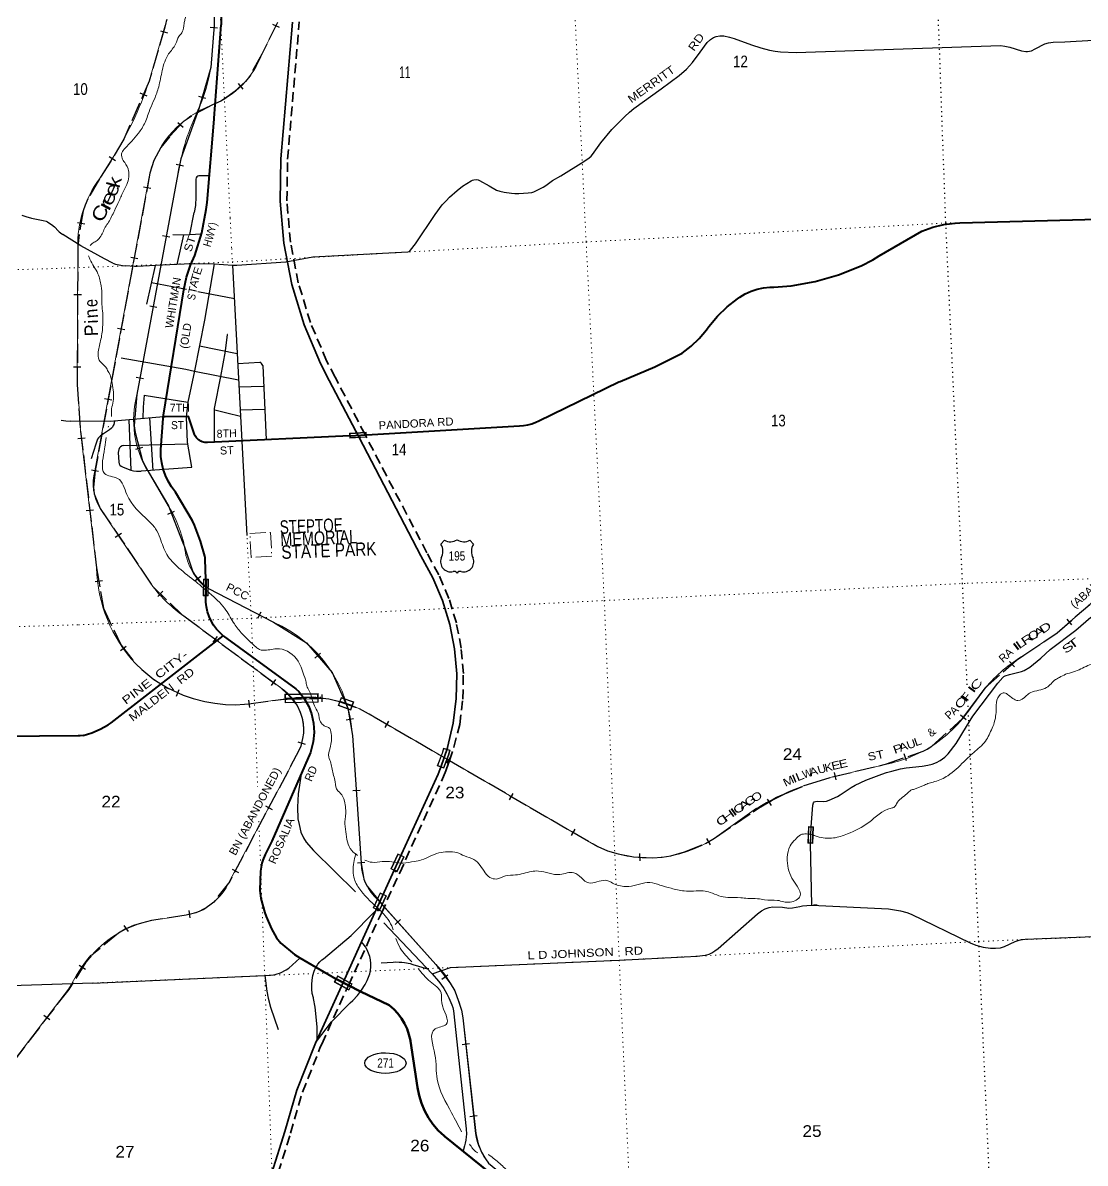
# Model space of a CAD drawing. Header units: feet. Extents: x 745759 to 1002271, y -170898 to 32007.
# Drawn here: x 904227 to 920154, y -90605 to -73509 of the extents above; entities that cross this region are included whole.
import ezdxf
from ezdxf.enums import TextEntityAlignment as Align

# ---------------------------------------------------------------- set-up
doc = ezdxf.new("R2010")
doc.units = ezdxf.units.FT
doc.header["$LTSCALE"] = 48
doc.header["$PDMODE"] = 32
doc.header["$PDSIZE"] = 24
for name, pattern in [('DOT_DASHED', [7.7, 5, -1.2, 0.3, -1.2]), ('DOTTED', [1.5, 0.3, -1.2]), ('LONG_DASHED', [7.5, 6, -1.5]), ('MEDIUM_DASHED', [4.5, 3, -1.5])]:
    doc.linetypes.add(name, pattern=pattern)
for name, color, linetype, lineweight in [('16', 7, 'Continuous', 25), ('17', 7, 'Continuous', 25), ('20', 7, 'Continuous', 35), ('21', 7, 'Continuous', 25), ('23', 7, 'Continuous', 70), ('26', 7, 'Continuous', 40), ('29', 7, 'Continuous', 25), ('31', 7, 'Continuous', 13), ('34', 7, 'Continuous', 13), ('39', 7, 'Continuous', 13), ('44', 7, 'DOT_DASHED', 13), ('49', 7, 'MEDIUM_DASHED', 35), ('55', 7, 'Continuous', 13), ('57', 7, 'Continuous', 13), ('59', 7, 'Continuous', 13), ('6', 7, 'DOTTED', 25), ('61', 7, 'Continuous', 13), ('63', 7, 'Continuous', 25), ('7', 7, 'DOTTED', 13)]:
    doc.layers.add(name, color=color, linetype=linetype, lineweight=lineweight)
for name, color, linetype in [('27', 7, 'Continuous'), ('30', 7, 'Continuous'), ('41', 7, 'Continuous')]:
    doc.layers.add(name, color=color, linetype=linetype)

msp = doc.modelspace()

# ---------------------------------------------------------------- linework, layer by layer
at = {"layer": '16'}
for p, q in [((910495.36, -81323.61), (910546.67, -81264.85)), ((910738.43, -81258.88), (910738.15, -81259.08)), ((910930.52, -81264.76), (910981.91, -81323.61))]:
    msp.add_line(p, q, dxfattribs=at)
for centre, radius, start, end in [((910302.38, -81434.24), 222.05, 332.97043, 29.75871), ((910637.74, -81107.19), 182.07, 239.97227, 303.45418), ((910839.52, -81107.69), 181.52, 236.33975, 300.08743), ((910839.52, -81107.19), 182.07, 236.54582, 236.59441), ((911174.88, -81434.24), 222.05, 150.24129, 207.02957), ((910641.57, -81589.15), 151.42, 159.09177, 283.81923), ((910835.69, -81589.15), 151.42, 256.18077, 20.90823)]:
    msp.add_arc(centre, radius, start, end, dxfattribs=at)
for centre, major_axis, start_param, end_param in [((910696.91, -81787.96), (-19.56, 51.67), 4.95877769, 6.28318531), ((910780.35, -81787.96), (19.56, 51.67), 0, 1.32637542)]:
    msp.add_ellipse(centre, major_axis=major_axis, ratio=0.929097, start_param=start_param, end_param=end_param, dxfattribs=at)
at = {"layer": '17'}
msp.add_ellipse((909662.63, -89104.67), major_axis=(309.24, -1), ratio=0.500121, dxfattribs=at)
at = {"layer": '20'}
msp.add_line((908625.39, -88783.2), (908639.92, -88751.3), dxfattribs=at)
for points in [[(909520.24, -86818.23), (909795.15, -86214.56), (910451.76, -84772.73), (910484.18, -84692.42), (910491.5, -84667.42), (910592.4, -84376.34), (910592.96, -84374.43), (910677.7, -84010.9), (910723.99, -83640.5), (910731.3, -83267.3), (910699.56, -82895.38), (910629.12, -82528.81), (910520.75, -82171.61), (910375.63, -81827.7), (910195.36, -81500.84), (909268.8, -79727.65), (908820.55, -78869.81), (908691.06, -78618.86), (908444.43, -78036.57), (908260.02, -77431.68), (908139.84, -76810.84), (908085.23, -76180.83), (908096.76, -75548.57), (908271.04, -73497.67)], [(909306.05, -87288.56), (909506.55, -86848.3), (909520.24, -86818.23)], [(908639.92, -88751.3), (909004.94, -87949.77), (909306.05, -87288.56)], [(907960.68, -90751.05), (908155.63, -90128.29), (908333.91, -89509.94), (908603.79, -88832.87), (908625.39, -88783.2)]]:
    msp.add_lwpolyline(points, dxfattribs=at)
at = {"layer": '21'}
for points in [[(908639.92, -88751.3), (908638.72, -88563.3), (908611.9, -88267.83), (908584.92, -88135.91), (908582.63, -88128.2), (908567.21, -88062.14), (908558.77, -87994.84), (908557.41, -87927.03), (908563.15, -87859.44), (908575.92, -87792.82), (908595.59, -87727.91), (908621.93, -87665.4), (908627.68, -87655.34), (908651.15, -87619.98), (908678.19, -87587.27), (908708.5, -87557.56), (908732.71, -87539.41), (909149.62, -87189.23), (909490.21, -86848.3), (909520.24, -86818.23)], [(909289.62, -88032.97), (909306.93, -88010.72), (909360.87, -87923.99), (909389.82, -87867.17), (909411.37, -87818.59), (909427.73, -87768.03), (909438.71, -87716.03), (909444.2, -87663.17), (909444.13, -87610.02), (909438.51, -87557.17), (909427.39, -87505.2), (909410.91, -87454.68), (909389.23, -87406.16), (909362.6, -87360.17), (909331.3, -87317.21), (909326.12, -87311.33), (909306.05, -87288.56)], [(908625.39, -88783.2), (908629.05, -88778.53), (908856.69, -88487.84), (909135.56, -88199.72), (909173.43, -88164.96), (909244.22, -88091.34), (909289.62, -88032.97)]]:
    msp.add_lwpolyline(points, dxfattribs=at)
at = {"layer": '23'}
msp.add_line((909289.62, -88032.97), (908922.12, -87843.07), dxfattribs=at)
msp.add_lwpolyline([(913275.57, -92404.42), (910555.38, -90206.97), (910542.07, -90195.87), (910454.29, -90113.26), (910375.63, -90021.93), (910306.94, -89922.87), (910248.99, -89817.18), (910202.4, -89706.01), (910167.69, -89590.58), (910145.23, -89472.15), (910038.88, -88775.95), (910036.84, -88763.94), (910016.59, -88676.67), (909987.33, -88591.99), (909949.38, -88510.83), (909903.15, -88434.08), (909849.15, -88362.59), (909787.98, -88297.13), (909720.3, -88238.42), (909289.62, -88032.97)], dxfattribs=at)
at = {"layer": '26'}
for p, q in [((909127.63, -79698.72), (909377.27, -79685.26)), ((906969.62, -81849.49), (906971.12, -82099.53)), ((908381.18, -87524.17), (908922.12, -87843.07))]:
    msp.add_line(p, q, dxfattribs=at)
for points in [[(908295.55, -71109.35), (908117.74, -71527.15), (908074.78, -71622.76), (908025.69, -71721), (907967.83, -71822.75), (907902.96, -71921), (907817.05, -72028.01), (907444.49, -72534.13), (907376.11, -72639.39), (907312.99, -72781.49), (907267.41, -72906.06), (907244.61, -72985.88), (907221.82, -73089.38), (907209.55, -73177.98), (907202.54, -73283.24), (907201.23, -73540.75)], [(906333.31, -79417.81), (906337.93, -79389.17), (906641.01, -77510.06), (906682.16, -77322.66), (906742.67, -77140.58), (906805.28, -76998.7), (906909.03, -76657.75), (906976.58, -76307.83), (906989.33, -76204.73), (907096.17, -74952.44), (907095.73, -74940.37), (907201.23, -73540.75)], [(909377.27, -79685.26), (911672.61, -79548.45), (911735.65, -79545.56), (911798.04, -79536.09), (911859.1, -79520.15), (911918.16, -79497.92), (911961.31, -79476.96), (913161.14, -78892.87), (913182.59, -78883.81), (913704.34, -78668.82), (914113.75, -78462.94), (914247.21, -78358.91), (914369.07, -78241.5), (914477.99, -78111.99), (914514.23, -78062.06), (914641.81, -77908.57), (914784.73, -77769.25), (914941.43, -77645.63), (914975.36, -77622.18), (915058.08, -77573.77), (915145.4, -77534.27), (915236.38, -77504.11), (915330, -77483.63), (915425.26, -77473.05), (915487.25, -77471.53), (915748.75, -77450.18), (916107.08, -77387.24), (916456.86, -77287.19), (916794.27, -77151.12), (916971.38, -77062.45), (917065.35, -77003.8), (917706.79, -76632.31), (917868.29, -76574.25), (918034.96, -76533.4), (918205, -76510.19), (918276.89, -76505.77), (923526.06, -76368.81)], [(906969.62, -81849.49), (906962, -81554.35), (906961.35, -81529.43), (906954.49, -81504.35), (906893.17, -81280.08), (906799.33, -81039.29), (906768.28, -80973.12), (906517.06, -80543.34), (906457.64, -80465.73), (906406.66, -80382.34), (906364.67, -80294.07), (906332.14, -80201.9), (906309.42, -80106.83), (906296.76, -80009.91), (906294.31, -79912.19), (906294.54, -79904.77), (906331.61, -79439.17), (906333.31, -79417.81)], [(909127.63, -79698.72), (906996.63, -79802.48), (906995.51, -79802.56), (906975.12, -79802.83), (906954.81, -79800.96), (906934.81, -79796.99), (906915.33, -79790.94), (906896.59, -79782.9), (906878.79, -79772.93), (906862.13, -79761.17), (906846.8, -79747.72), (906832.95, -79732.75), (906820.74, -79716.41), (906810.31, -79698.88), (906801.77, -79680.36), (906708.97, -79412.62), (906359.07, -79414.07), (906333.31, -79417.81)], [(907231.9, -82700.65), (907180.64, -82651.66), (907130.76, -82597.34), (907086.83, -82538.11), (907049.34, -82474.6), (907018.68, -82407.53), (906995.21, -82337.62), (906979.18, -82265.64), (906970.75, -82192.38), (906970.03, -82118.63), (906971.12, -82099.53)], [(905129.33, -84194.45), (905259.61, -84154.09), (905384.96, -84100.34), (905504.01, -84033.78), (905549.76, -84003.6), (907231.9, -82700.65)], [(907231.9, -82700.65), (908321.6, -83493.14), (908364.54, -83535.14), (908395.21, -83572.13), (908443.58, -83637.76)], [(908443.58, -83637.76), (908513.54, -83760.95), (908554.62, -83866.7), (908587.04, -84009.04), (908595.74, -84149.88), (908582.03, -84289.9), (908538.12, -84448.44)], [(905129.33, -84194.45), (905087.03, -84200.15), (905056.61, -84200.3), (901576.61, -84228.71)], [(908538.12, -84448.44), (907962.56, -85775.82), (907857.97, -85975.26), (907824.67, -86060.82), (907810.39, -86106.08), (907790.91, -86228.76), (907779.73, -86512.07), (907794.42, -86637), (907854.24, -86851.31), (907873.04, -86908.74), (907954.83, -87089.89), (908030.29, -87225.78), (908096.4, -87306.11), (908300.03, -87474.81), (908381.18, -87524.17)]]:
    msp.add_lwpolyline(points, dxfattribs=at)
at = {"layer": '29'}
for p, q in [((915820.89, -73954.16), (918883.11, -73851.42)), ((906730.72, -76683.85), (906795.61, -76352.69)), ((906540.2, -77133.44), (906640.82, -76688.46)), ((906211.06, -77147.91), (906081.77, -77728.03)), ((907371.51, -77144.71), (907584.32, -81196.45)), ((906682.48, -77507.74), (906156.46, -77404.87)), ((907398.49, -77647.76), (906850.15, -77540.53)), ((906876.95, -78350.98), (907438.15, -78466.12)), ((907449.14, -78614.29), (907781.54, -78598.39)), ((907822.72, -78645.76), (907875.2, -79760.77)), ((907468.7, -78968.14), (907830.96, -78954.71)), ((906046.8, -79089.17), (906701.9, -79195.44)), ((907486.92, -79311.83), (907855.66, -79298.67)), ((905815.47, -79461.52), (905847.32, -80216.85)), ((906128.31, -79432.96), (906175.23, -80218.25)), ((905735.11, -79846.38), (906699.53, -79819.5)), ((906761.1, -80173.72), (906002.76, -80231.36)), ((916055.84, -86737.96), (916035.93, -85810.78)), ((909637.66, -87002.43), (910365.14, -87764.19)), ((919255.03, -87246.46), (923993.37, -87068.4)), ((905276.39, -87903.83), (907853.49, -87793.16))]:
    msp.add_line(p, q, dxfattribs=at)
for points in [[(913795.96, -74496.58), (914067.64, -74298.78), (914176.96, -74203.77), (914266.41, -74104.32), (914381.26, -73949.64), (914487.28, -73803.8), (914539.17, -73757.41), (914583.35, -73730.89), (914619.79, -73715.42), (914678.32, -73706.58), (914739.06, -73706.58), (914819.67, -73722.05), (914893.66, -73746.35), (915149.86, -73839.16), (915290.1, -73885.57), (915419.31, -73918.71), (915508.76, -73936.39), (915587.17, -73945.23), (915820.89, -73954.16)], [(918883.11, -73851.42), (918948.67, -73856.84), (919022.66, -73874.52), (919199.35, -73927.55), (919266.71, -73938.6), (919288.8, -73938.6), (919318.62, -73936.39), (919350.64, -73927.55), (919406.96, -73896.62), (919548.32, -73825.91), (919602.42, -73810.44), (919676.42, -73799.39), (919848.69, -73794.97), (920710.05, -73746.36)], [(910000.19, -76944.29), (910022.56, -76936.07), (910041.33, -76918.4), (910116.43, -76821.17), (910407.96, -76383.65), (910516.18, -76240.02), (910571.4, -76175.94), (910622.19, -76122.91), (910737.04, -76023.47), (910818.76, -75959.39), (910882.81, -75919.62), (910949.07, -75879.84), (910970.6, -75869.89), (910991.03, -75862.16), (911030.78, -75859.96), (911053.42, -75862.16), (911074.96, -75871), (911216.31, -75954.97), (911328.95, -76016.84), (911380.3, -76034.51), (911441.59, -76047.78), (911552.01, -76063.25), (911604.47, -76067.66), (911662.45, -76065.46), (911803.25, -76058.82), (911856.26, -76052.19), (911887.73, -76043.36), (912029.08, -75972.65), (912068.84, -75947.23), (912170.43, -75875.42), (912294.11, -75804.71), (912638.65, -75588.16), (912719.28, -75531.8), (912747.99, -75507.49), (912766.75, -75482.1), (912890.43, -75309.74), (913055.51, -75110.32), (913254.29, -74911.45), (913321.13, -74846.79), (913385.16, -74792.68), (913795.96, -74496.58)], [(907023.37, -75800.53), (906864.21, -75802.57), (906850.4, -75806.99), (906837.7, -75815.83), (906826.11, -75833.51), (906820.03, -75853.39), (906820.03, -76118.55), (906813.41, -76246.71), (906795.61, -76352.69)], [(904213.33, -76391.01), (904273.6, -76413.62), (904356.21, -76440.15), (904532.58, -76472.25), (904575, -76484.83), (904596.21, -76493.47), (904617.42, -76505.2), (904657.61, -76534.25), (904701.14, -76566.64), (904764.21, -76633.65), (904770.35, -76640.89), (904792.12, -76657.66), (904825.05, -76680.56)], [(905576.27, -77113.64), (905453.21, -77049.64), (905095.85, -76851.14), (905095.85, -76851.14), (904828.54, -76683.05)], [(906473.7, -76680.47), (906640.82, -76688.46), (906904.02, -76674.97), (906900.01, -76675.11)], [(907436.58, -77142.24), (908168.63, -77090.33), (908572.41, -77019.34), (910000.19, -76944.29)], [(905576.27, -77113.64), (905615.26, -77127.26), (905669.37, -77138.31), (905723.48, -77147.15), (905766.76, -77151.05)], [(906751.14, -77121.39), (906217.25, -77146.83), (905942.22, -77162.83), (905900.16, -77162.61), (905766.76, -77151.05), (905764.67, -77149.11)], [(906762.97, -80169.62), (906694.82, -79793.53), (906681.06, -79419.5), (906707.08, -79197.07), (906806.45, -78726.32), (906953.51, -77965.9), (906953.51, -77965.9), (907101.21, -77121.74)], [(906751.14, -77121.39), (906934.89, -77118.42), (907101.21, -77121.74), (907371.51, -77144.71), (907436.58, -77142.24)], [(907099.9, -79798.1), (907102.85, -79291.48), (907193.89, -78812.98), (907193.82, -78810.97), (907266.38, -78431.8), (907264.15, -78425.84), (907293.38, -78181.14), (907291.37, -78181.21)], [(907459.92, -78864.19), (906802.88, -78738.53), (906670.95, -78707.06), (905703.12, -78538.7)], [(906046.8, -79089.17), (906031.85, -79271.84), (906027.75, -79442.14)], [(907490.2, -79412.21), (907284.55, -79363.44), (907105.73, -79314.41)], [(904938.93, -79484.47), (904869.72, -79482.24), (904835.11, -79478.32), (904802.74, -79471.07)], [(906334.07, -79414.17), (905534.8, -79487.15), (904939.99, -79482.97)], [(905600.96, -79482.07), (905589.33, -79532.45), (905583.81, -79546.81), (905569.45, -79570.02), (905555.1, -79586.59), (905524.18, -79612), (905389.45, -79700.39), (905373.99, -79714.75), (905359.64, -79732.43), (905347.49, -79750.11), (905334.24, -79782.15), (905322.09, -79826.34), (905252.52, -80047.31)], [(905735.11, -79846.38), (905715.78, -79851.75), (905692.59, -79865.01), (905678.23, -79879.37), (905663.88, -79903.68), (905657.25, -79948.98), (905666.09, -80097.03), (905671.61, -80120.23), (905683.75, -80140.12), (905700.32, -80154.48), (905729.03, -80171.05), (905847.32, -80216.85)], [(905847.32, -80216.85), (905886.95, -80225.19), (905930.01, -80231.82), (905964.25, -80232.92), (906002.76, -80231.36)], [(919326.75, -83167.63), (919489.1, -83035.02), (919630.46, -82902.42), (920014.8, -82615.14), (920240.1, -82420.66)], [(916068.63, -85236.74), (916078.67, -85202.95), (916088.62, -85187.48), (916109.6, -85180.85), (916146.04, -85178.64), (916234.4, -85183.06), (916275.26, -85178.64), (916318.33, -85160.96), (916440.92, -85105.71), (916481.79, -85081.41), (916645.24, -84970.91), (916703.77, -84937.76), (916866.12, -84864.84), (917103.57, -84774.22), (917175.36, -84749.92), (917255.97, -84727.82), (917384.09, -84694.67), (917471.34, -84679.2), (917709.89, -84652.69), (917793.82, -84639.42), (917860.09, -84621.75), (917924.14, -84597.43), (917979.37, -84568.71), (918047.84, -84520.09), (918098.64, -84467.05), (918217.92, -84312.36), (918372.54, -84060.43), (918469.72, -83905.74), (918845.22, -83410.72), (918920.32, -83322.32), (918932.48, -83311.26), (918956.77, -83298), (919017.51, -83278.12), (919201.95, -83233.91), (919238.39, -83220.67), (919326.75, -83167.63)], [(908400.51, -84772.34), (908355.85, -85067.95), (908347.01, -85266.83), (908351.43, -85443.61), (908368, -85529.79), (908396.71, -85640.28), (908436.47, -85728.67), (908475.12, -85792.75), (908585.55, -85916.5), (909212.81, -86535.22)], [(916035.93, -85810.78), (916043.7, -85564.91), (916068.63, -85236.74)], [(914335.59, -87500.12), (914455.2, -87485.79), (914517.05, -87470.32), (914556.81, -87452.64), (914600.98, -87423.91), (914649.58, -87388.55), (915241.54, -86867.02), (915301.18, -86820.61), (915356.4, -86794.09), (915416.03, -86771.99), (915473.46, -86763.15), (915617.04, -86767.57), (915712.01, -86780.83), (915765.03, -86778.62), (915875.47, -86758.73), (915917.43, -86747.68), (915981.49, -86741.05), (916055.84, -86737.96)], [(916055.84, -86737.96), (917207.4, -86794.08), (917296.85, -86805.14), (917384.1, -86820.6), (917480.18, -86844.92), (917547.55, -86873.64), (918431.08, -87302.36), (918516.12, -87335.51), (918625.46, -87364.24), (918734.79, -87379.71), (918811, -87381.92), (918887.2, -87375.29), (918943.53, -87355.4), (919106.98, -87280.26), (919147.84, -87264.8), (919199.75, -87253.74), (919255.03, -87246.46)], [(907853.49, -87793.16), (907987.01, -87781.5), (908026.77, -87772.66), (908090.82, -87750.56), (908174.75, -87706.37), (908214.5, -87682.06), (908382.36, -87529.59)], [(910365.14, -87764.19), (910638.04, -87673), (913168.84, -87562.55), (914335.59, -87500.12)], [(909601.43, -87603.79), (909781.55, -87589.25), (909819.65, -87588.14), (909867.14, -87589.25), (909906.9, -87592.56), (909949.41, -87598.09), (910032.79, -87613.55), (910073.1, -87624.61), (910296.17, -87693.11)], [(907853.49, -87793.16), (907885.41, -88024.58), (907903.08, -88132.85), (907940.63, -88267.65), (908055.48, -88601.32)], [(910365.14, -87764.19), (910459.62, -87874.31), (910492.75, -87920.71), (910536.93, -87988.11), (910582.2, -88065.45), (910613.13, -88125.11), (910658.4, -88231.18), (910671.66, -88270.96), (910683.96, -88319.72), (910873.56, -90090.91)], [(905276.39, -87903.83), (902513.91, -87995.68), (899954.41, -88098.05)], [(910873.56, -90090.91), (910877.62, -90171.36), (910875.83, -90210.57), (910870.31, -90258.09), (910860.37, -90303.39), (910850.56, -90343.72), (910826.27, -90421.06)]]:
    msp.add_lwpolyline(points, dxfattribs=at)
for centre, radius, start, end in [((907729.1, -78685.57), 101.73, 23.03331, 58.96929), ((916082.65, -87500.36), 765.35, 85.84425, 90.13182)]:
    msp.add_arc(centre, radius, start, end, dxfattribs=at)
at = {"layer": '31'}
for p, q in [((916079.77, -85562.31), (916070.74, -85812.15)), ((916070.74, -85812.15), (915995.79, -85809.45))]:
    msp.add_line(p, q, dxfattribs=at)
msp.add_lwpolyline([(915995.79, -85809.45), (916004.82, -85559.61), (916079.77, -85562.31)], dxfattribs=at)
msp.add_lwpolyline([(916004.07, -85801.74), (916012.52, -85567.89), (916071.48, -85570.01), (916063.03, -85803.86)], close=True, dxfattribs=at)
at = {"layer": '34'}
for p, q in [((906373.1, -73508.91), (906356, -73573.63)), ((907093.14, -73557.13), (907045.53, -74177.03)), ((906105.6, -80237.71), (906408.04, -80748.28)), ((906951.57, -81960.93), (907985.17, -82495.4)), ((909170.24, -84194.27), (909298.99, -86108.57)), ((909548.44, -86655.29), (910416.98, -87624.62)), ((910822.64, -88425.45), (911015.25, -90161.24))]:
    msp.add_line(p, q, dxfattribs=at)
at = {"layer": '34', "lineweight": 25}
for p, q in [((907035.6, -73573.64), (907145.89, -73582.11)), ((906860.15, -74607.33), (906966.24, -74638.62)), ((906525.3, -75629.64), (906633.68, -75651.77)), ((906322.01, -76697.19), (906430.76, -76717.38)), ((906128.87, -77751.86), (906237.62, -77772.05)), ((905928.12, -78818.94), (906036.87, -78839.13)), ((905918.68, -79898.7), (906025.74, -79870.89)), ((906400.07, -80873.6), (906501.96, -80830.56)), ((906810.09, -81872.05), (906895.82, -81802.16)), ((907749.67, -82436.79), (907800.48, -82338.54)), ((908604.29, -83031.83), (908687.86, -82959.36)), ((909073.47, -83957.5), (909182.54, -83939.13)), ((909172.07, -85018.66), (909282.43, -85011.24)), ((909242.32, -86102.18), (909352.68, -86094.75)), ((909807.86, -87024.99), (909890.24, -86951.17)), ((910509.19, -87844.24), (910599.09, -87779.79)), ((910813.02, -88823.87), (910922.96, -88811.67)), ((910930.18, -89903.33), (911040.11, -89891.13))]:
    msp.add_line(p, q, dxfattribs=at)
for points in [[(907095.73, -73201.58), (907095.92, -73543.07)], [(907095.22, -73544.43), (907046.62, -74177.23), (906864.13, -74796.1), (906597.74, -75547.81), (906552, -75771.77), (905937.44, -79082.14), (905897.66, -79546.02), (905899.11, -79585.07), (905909.71, -79651.58), (906020.87, -80074.95), (906106.56, -80237.17), (906409.02, -80747.78), (906617.4, -81277.83), (906653.1, -81365.39), (906773.75, -81741.08), (906812.18, -81795.7), (906871.74, -81862.44), (906912.25, -81902.97), (907008.74, -81988.19)], [(907009.23, -81989.51), (907985.72, -82494.44), (908480.59, -82805.83), (908863.71, -83247.65), (909101.89, -83781.73), (909171.33, -84194.14), (909300.08, -86108.39), (909338.31, -86345.69), (909357.37, -86398.13), (909390.55, -86453.62), (909614.7, -86728.28)], [(909616.29, -86729.36), (910417.84, -87623.93), (910633, -87906.35), (910701.86, -88020.08), (910758.9, -88175.94), (910803.07, -88312.94), (910823.72, -88425.23), (911016.33, -90160.98), (911053.64, -90316.64), (911104.45, -90438.19), (911151.4, -90524.38), (911210.18, -90604.36), (913843.36, -92753.3)]]:
    msp.add_lwpolyline(points, dxfattribs=at)
at = {"layer": '34'}
msp.add_lwpolyline([(906550.92, -75771.56), (905936.35, -79081.99), (905936.35, -79081.99)], dxfattribs=at)
for centre, radius, start, end in [((904531.97, -73772.1), 2545.97, 336.29232, 350.8484), ((910192.62, -76398.71), 3695.3, 154.29222, 170.22866), ((907379.81, -79460.85), 1492.35, 165.29334, 211.36963), ((904765.11, -81754.49), 1926.57, 11.64309, 31.48534), ((907561.89, -81280.83), 913.8, 185.32783, 228.09528), ((907184.47, -84316.71), 1989.54, 3.5282, 66.26826), ((910048.8, -86096.72), 749.91, 180.90515, 228.1461), ((909450.31, -88617.45), 1385.7, 7.96428, 45.76466), ((911890.02, -90043.05), 882.71, 187.69466, 219.54982)]:
    msp.add_arc(centre, radius, start, end, dxfattribs=at)
at = {"layer": '34', "linetype": 'DOTTED', "lineweight": 100}
msp.add_arc((908614.29, -90974.01), 7344.02, 89.37827, 93.52093, dxfattribs=at)
at = {"layer": '39'}
for p, q in [((905512.53, -79556.8), (905508.01, -79570.64)), ((906938.75, -81985.63), (906939.55, -81986.3)), ((908545.9, -83572.99), (908546.2, -83573.67))]:
    msp.add_line(p, q, dxfattribs=at)
for points in [[(904405.27, -66082.92), (904540.19, -66089.13), (904666.37, -66044.57), (904856.92, -65992.83), (905056.15, -65975.21), (905244.24, -65899.32), (905415.36, -65777.35), (905634.99, -65662.59), (905839.57, -65606.57), (905970.22, -65586.13), (906067.34, -65606.6), (906137.3, -65696.4), (906172.48, -65898.03), (906201.27, -66077.26), (906262.04, -66250.08), (906332.41, -66563.72), (906431.56, -66822.96), (906460.35, -67037.39), (906378.66, -67308.88), (906230.49, -67583.67), (906227.79, -67767.2), (906342.67, -67876.07), (906571.37, -68037.38), (906674.3, -68154.53), (906790.62, -68452.9), (906920.81, -68628.04), (907053.1, -68807.17), (907180.97, -68855.33), (907385.62, -68803.34), (907480.47, -68809.74), (907645, -68874.87), (907861.34, -69024.83), (907986.99, -69171.82), (908051.52, -69283.59), (908093.7, -69385.68), (908136.6, -69636.95), (908091.85, -69835.33), (908033.32, -70052.1), (908036.79, -70241.56), (907985.68, -70643.69), (907974.49, -70803.17), (907956.16, -71013.18), (907886.58, -71286.6), (907731.37, -71507.08), (907496.72, -71682.59), (907293.41, -71918.04), (907129.71, -72225.37), (907010.45, -72537.97), (906876.87, -72838.72), (906785.4, -73017.76), (906718.34, -73208.46), (906680.4, -73338.17), (906665.97, -73431.17), (906650.11, -73487.4), (906640.98, -73562.28)], [(906641.2, -73560.5), (906610.04, -73659.18), (906567.76, -73713.06), (906517.65, -73827.64), (906412.48, -73976.42), (906316.95, -74223.52), (906263.62, -74469.1), (906199.95, -74652.62), (906133.17, -74806.06), (906059.9, -75002.01), (905959.26, -75164.73), (905860.94, -75281.05), (905760.31, -75389.39), (905712.52, -75457.57), (905707.82, -75493.99), (905715.48, -75538.01), (905754.16, -75605.07), (905813.06, -75729.8), (905817.29, -75790.05), (905797.32, -75903.53), (905739.4, -76024.43), (905670.61, -76177.94), (905599.66, -76327.5), (905511.37, -76497.82), (905463.81, -76572.03), (905424.5, -76651.98), (905326.69, -76782.38), (905267.6, -76816.73), (905236.82, -76847.33)], [(905213.34, -77001.59), (905231.98, -77051.6), (905352.77, -77272.75), (905401.62, -77452.21), (905413.27, -77604.82), (905413.91, -77731.65), (905424.67, -77860.13), (905425.23, -78039.32), (905398.84, -78251.7), (905357.57, -78442.47), (905372.13, -78564.77), (905483.27, -78687.61), (905498.52, -78719.27), (905517.78, -78750.8), (905563.88, -78910.21), (905582.95, -79182.74), (905557.99, -79297.04), (905556.15, -79411.86)], [(905478.6, -79725.58), (905456.26, -79870.47), (905445.08, -79941.3), (905419, -80125.81), (905450.77, -80265.43), (905648.61, -80338.81), (905786.22, -80579.49), (906110.56, -80974.5), (906215.53, -81093.53), (906285.15, -81235.99), (906384.58, -81478.05), (906567.14, -81682.87), (906824.26, -81891.04), (906934.65, -81982.23)], [(906934.65, -81982.23), (907062.93, -82089.8), (907272.42, -82315.8), (907398.65, -82520.64), (907514.78, -82669.48), (907723.23, -82867.32), (907774.87, -82903.71), (907879.86, -82914.01), (908076.24, -82892.81), (908352.63, -83078.12), (908454.15, -83322.12), (908474.82, -83391.85), (908475.71, -83415.98), (908500.32, -83483.55), (908542.2, -83566.1)], [(916074.96, -85684.1), (916136.48, -85708.15), (916380.7, -85729.51), (916589.73, -85669.6), (916909.29, -85496.95), (917243.45, -85283.5), (917297.03, -85263.44), (917325.54, -85218.11), (917480.88, -85065.5), (917539.37, -85015.05), (917593.03, -84997), (917743.73, -84937.18), (917813.09, -84908.5), (917896.73, -84885.33), (918094.61, -84795.62), (918334.41, -84587.6), (918505.52, -84426.36), (918676.26, -84255.07), (918725.1, -84160.68), (918771.55, -84056.3), (918807.3, -83934.19), (918819.16, -83818.99), (918831.47, -83661.48), (918914.24, -83559.82), (918940.21, -83554.86), (919005.83, -83588.73), (919090.58, -83650.1), (919143.63, -83670.33), (919273.64, -83595.15), (919338.39, -83550.52), (919575.04, -83475.51), (919709.45, -83355.87), (919768.62, -83323.52), (919861.42, -83275.87), (919980.78, -83239.33), (920194.59, -83145.01), (920395.07, -83071.31)], [(908542.2, -83566.09), (908610.49, -83771.05), (908664.17, -83882.93), (908673.12, -83950.06), (908785.26, -84065.24), (908811.75, -84074.35), (908851.25, -84163.53), (908832.97, -84377.63), (908813.96, -84517.26), (908845.42, -84606.73), (908862.81, -84696.71), (908910.16, -84890.32), (908949.2, -85021.8), (908986.7, -85056.69), (909047.46, -85177.32), (909065.5, -85394.14), (909056.55, -85479.03), (909068.34, -85635.66)], [(909068.34, -85635.66), (909157.13, -85916.37), (909246.4, -85991.07)], [(909898.59, -86107.16), (909926.58, -86105.99), (910096.69, -86081.72), (910206.45, -86057.61), (910464.16, -85953.65), (910596.32, -85936.78), (910735.54, -85947.86), (910848.04, -85998.15), (910990.9, -86053.39), (911084.71, -86142.62), (911254.7, -86333.8), (911345.56, -86342.6), (911462.62, -86298.09), (911615.01, -86284.52), (911850.46, -86231.7), (911958.88, -86225.77), (912278.62, -86276.62), (912488.91, -86250.89), (912711.82, -86403.91), (912963.86, -86364.59), (913026.88, -86382.45), (913111.03, -86427.73), (913214.53, -86452.17), (913311.27, -86456.73), (913629.02, -86398.92), (913777.24, -86435.84), (913945.99, -86484.1), (914142.58, -86523.3), (914283.52, -86526.26), (914428.25, -86523.03), (914531.67, -86545.47), (914662.26, -86595.11), (914795.97, -86620.48), (914993.31, -86625.42), (915094.28, -86635.86), (915243.33, -86640.53), (915346.53, -86656.94), (915540.71, -86664.64), (915634.37, -86685.8), (915730.92, -86690.33), (915881.57, -86599.32), (915835.91, -86451.97), (915757.06, -86331.99), (915687.41, -86024.42), (915731.28, -85849.66), (915810.1, -85750.16), (915888.1, -85682.9), (916075.22, -85684.19)], [(909216.84, -85976.63), (909187.97, -86098.49), (909197.06, -86345.83), (909293.91, -86517.51), (909581.53, -86810.48)], [(909356.54, -86063.92), (909463.44, -86094.56), (909615.91, -86083), (909898.59, -86107.16)], [(909581.53, -86810.48), (909757.65, -87048.89), (909778.99, -87104.23)], [(909817.77, -87235.5), (909886.31, -87382.62), (910058.02, -87585.32)], [(910153.34, -87688.45), (910335.96, -87883.28), (910497.02, -88050.62), (910508.52, -88199.21), (910572.89, -88527.11), (910410.28, -88591.38), (910404.24, -88974.19), (910438.02, -89345.48), (910655.78, -89851.06), (910805.85, -90134.8)], [(910925.07, -90317.95), (911026.82, -90439.74), (911046.55, -90452.15)], [(911203.02, -90472.32), (911235.85, -90496.04), (911396.65, -90628.74), (911561.46, -90757.41), (911621.76, -90789.58), (911706.18, -90878.05), (911903.15, -91030.86), (912027.77, -91139.43), (912264.94, -91340.49), (912429.76, -91449.06), (912465.94, -91513.4), (912537.79, -91573.05), (912726.79, -91570.24), (913004.3, -91785.72), (913231.55, -92111.76), (913516.52, -92256.49), (913613.81, -92440.23), (913732.19, -92554.89), (913840.73, -92635.32), (913981.77, -92763.19), (914396.47, -93147.54), (914577.46, -93321.58), (914597.23, -93360.16)]]:
    msp.add_spline(points, degree=3, dxfattribs=at)
at = {"layer": '44'}
msp.add_lwpolyline([(907631.51, -81163.07), (907941.14, -81147.66), (907959.04, -81507.23), (907649.41, -81522.64)], close=True, dxfattribs=at)
at = {"layer": '49'}
msp.add_line((908707.92, -88819.09), (909108.55, -87939.4), dxfattribs=at)
for points in [[(910621.34, -84567.64), (910687.56, -84373.56), (910689.59, -84366.63), (910776.28, -84028.5), (910823.87, -83647.7), (910831.38, -83264.02), (910798.75, -82881.66), (910726.33, -82504.79), (910614.92, -82137.56), (910465.73, -81783.99), (910283.47, -81453.53), (909357.43, -79681.34), (908909.3, -78823.73), (908781.66, -78576.37), (908538.56, -78002.4), (908357.2, -77407.53), (908239.01, -76796.98), (908185.31, -76177.41), (908196.68, -75553.72), (908371.35, -73493.32)], [(909602.15, -86855.53), (909877.06, -86251.86), (910534.48, -84808.24), (910569.3, -84721.98), (910577.26, -84694.82), (910621.34, -84567.64)], [(909108.55, -87939.4), (909588.46, -86885.6), (909602.15, -86855.53)], [(908056.27, -90746.9), (908241.82, -90154.2), (908419.16, -89539.14), (908686.88, -88867.49), (908707.92, -88819.09)]]:
    msp.add_lwpolyline(points, dxfattribs=at)
at = {"layer": '55'}
for p in [(909816.93, -86227.32), (909551.16, -86812.2)]:
    msp.add_point(p, dxfattribs=at)
at = {"layer": '57'}
for p, q in [((910624.52, -84419.74), (910539.33, -84394)), ((910538.3, -84685.02), (910440.02, -84648.06)), ((909744.27, -86193.83), (909848.93, -85966.79)), ((909848.93, -85966.79), (909944.29, -86010.74)), ((909839.63, -86237.78), (909944.29, -86010.74)), ((909839.63, -86237.78), (909744.27, -86193.83)), ((909478.43, -86778.86), (909582.61, -86551.6)), ((909573.88, -86822.62), (909678.06, -86595.35)), ((909582.61, -86551.6), (909678.06, -86595.35)), ((909573.88, -86822.62), (909478.43, -86778.86))]:
    msp.add_line(p, q, dxfattribs=at)
for points in [[(910440.02, -84648.06), (910512.27, -84455.88), (910533.98, -84384.03)], [(910539.33, -84394), (910519.85, -84458.45), (910450.33, -84643.39), (910533.62, -84674.71)], [(910533.62, -84674.71), (910604.19, -84487.01), (910624.52, -84419.74)], [(910533.98, -84384.03), (910634.49, -84414.4), (910533.98, -84384.03)], [(910538.3, -84685.02), (910611.77, -84489.58), (910634.49, -84414.4)]]:
    msp.add_lwpolyline(points, dxfattribs=at)
for points in [[(909933.67, -86014.65), (909852.84, -85977.4), (909754.88, -86189.91), (909835.71, -86227.16)], [(909667.45, -86599.28), (909586.55, -86562.2), (909489.04, -86774.91), (909569.94, -86812)]]:
    msp.add_lwpolyline(points, close=True, dxfattribs=at)
at = {"layer": '59'}
for points in [[(909116.05, -88009.68), (908897.01, -87889.18), (908947.62, -87797.18), (909166.66, -87917.69)], [(908907.86, -87886.02), (908950.77, -87808.03), (909155.8, -87920.84), (909112.89, -87998.82)]]:
    msp.add_lwpolyline(points, close=True, dxfattribs=at)
at = {"layer": '6'}
for points in [[(917936.48, -73106.78), (918059.69, -76511.58), (918310.62, -81908.93), (918380.04, -83438.95)], [(918394.11, -83749.12), (918554.34, -87280.43), (918796.04, -92652.01), (919009.98, -98032.92), (919256.9, -103430.45), (919542.62, -108796.02), (919730.33, -114131.78), (920017.09, -118882.19)]]:
    msp.add_lwpolyline(points, dxfattribs=at)
at = {"layer": '61'}
for p, q in [((909125.56, -79661.74), (909375.17, -79647.79)), ((909375.17, -79647.79), (909379.36, -79722.67)), ((907010.25, -81849.95), (907007.42, -82099.94)), ((907007.42, -82099.94), (906932.44, -82099.09))]:
    msp.add_line(p, q, dxfattribs=at)
for points in [[(909379.36, -79722.67), (909129.75, -79736.62), (909125.56, -79661.74)], [(906932.44, -82099.09), (906935.25, -81849.1), (907010.25, -81849.95)]]:
    msp.add_lwpolyline(points, dxfattribs=at)
for points in [[(909367.63, -79656.22), (909133.99, -79669.27), (909137.28, -79728.18), (909370.92, -79715.13)], [(906943.15, -81857.18), (907002.16, -81857.85), (906999.51, -82091.85), (906940.52, -82091.18)]]:
    msp.add_lwpolyline(points, close=True, dxfattribs=at)
at = {"layer": '63'}
for p, q in [((906291.19, -73629.24), (906397.43, -73660)), ((907971.78, -73527.01), (908070.95, -73576)), ((907454.27, -74419.23), (907522.97, -74505.91)), ((905983.41, -74557.56), (906084.77, -74601.84)), ((906549.19, -75002.08), (906632.83, -75074.46)), ((905520.89, -75515.02), (905615.74, -75571.93)), ((906035.72, -75965.57), (906144.5, -75985.59)), ((905047.5, -76504.12), (905156.87, -76520.68)), ((905844.19, -77020.53), (905952.97, -77040.56)), ((904994.1, -77580.53), (905104.71, -77581.01)), ((905645.06, -78087.91), (905753.84, -78107.93)), ((904986.71, -78666.29), (905097.32, -78666.78)), ((905453.52, -79142.88), (905562.31, -79162.9)), ((905050.75, -79742.48), (905160.61, -79729.59)), ((905254.4, -80210.25), (905363.18, -80230.28)), ((905174.63, -80821.18), (905284.49, -80808.3)), ((905613.04, -81221.99), (905704.72, -81160.11)), ((905312.31, -81886.99), (905421.41, -81868.72)), ((906251.05, -82111.07), (906328.15, -82031.76)), ((919954.66, -82534.2), (919881.9, -82450.89)), ((907082.08, -82796.47), (907147.87, -82707.56)), ((905690.85, -82920.2), (905777.68, -82851.67)), ((919092.16, -83165.92), (919018.26, -83083.62)), ((907953.34, -83444.43), (908019.14, -83355.52)), ((906532.96, -83604.92), (906571.43, -83501.21)), ((908715.63, -83687.33), (908713.33, -83576.75)), ((907628.34, -83773.65), (907613.59, -83664.03)), ((918371.7, -83956.19), (918282.95, -83890.17)), ((909657.11, -84074.32), (909712.62, -83978.65)), ((908352.25, -84288.58), (908457.52, -84322.57)), ((910585.83, -84610.16), (910641.34, -84514.49)), ((917476.47, -84573.94), (917439.79, -84469.59)), ((916423.09, -84855.54), (916397.57, -84747.91)), ((911523.67, -85157.34), (911579.18, -85061.67)), ((907865.88, -85248.83), (907963.5, -85300.83)), ((915451.73, -85241.22), (915392.22, -85148)), ((912452.38, -85693.18), (912507.89, -85597.51)), ((914536.88, -85830.59), (914480.16, -85735.63)), ((913481.59, -86073.83), (913478.18, -85963.27)), ((907364.1, -86196.39), (907461.72, -86248.39)), ((906715.36, -86815.59), (906732.83, -86924.81)), ((905743.39, -87040.59), (905804.06, -87133.08)), ((905071.75, -87637.74), (905164.54, -87697.93)), ((904542.68, -88385.53), (904630.33, -88453))]:
    msp.add_line(p, q, dxfattribs=at)
at = {"layer": '63', "lineweight": 13}
for p, q in [((908033.57, -73527.13), (907810.75, -73978.18)), ((905544.02, -75580.46), (905374.83, -75848.35)), ((906130.13, -75762.62), (905308.5, -80226.27)), ((905050.68, -76880.96), (905041.65, -78933.14)), ((905091.43, -79630.05), (905331.76, -81679.24)), ((905385.54, -80789.31), (906174.93, -81958.83)), ((908654.01, -83565.63), (908156.06, -83575.9)), ((908156.06, -83575.9), (908158.74, -83705.88)), ((908654.01, -83565.63), (908656.7, -83695.61)), ((918483.43, -83716.36), (918657.83, -83480.5)), ((908656.7, -83695.61), (908158.74, -83705.88)), ((908955.16, -83744.98), (908998.45, -83622.4)), ((908955.16, -83744.98), (909144.36, -83811.8)), ((908976.8, -83683.69), (909166, -83750.51)), ((908998.45, -83622.4), (909187.65, -83689.22)), ((909144.36, -83811.8), (909187.65, -83689.22)), ((908371.75, -84418.48), (907327.31, -86379.25)), ((906674.18, -86884.71), (906157.94, -86967.24)), ((904913.54, -87998.49), (903122.04, -90325.66))]:
    msp.add_line(p, q, dxfattribs=at)
at = {"layer": '63', "linetype": 'LONG_DASHED'}
for points in [[(904459.35, -67438.98), (904652.5, -67513.65), (904871.46, -67599.68), (905072.64, -67721.44), (905250.38, -67875.48), (905267.84, -67893.75), (906674.46, -69084.84), (906886.39, -69266.05), (907070.2, -69475.64), (907222.18, -69709.32), (907339.23, -69962.33), (907418.93, -70229.46), (907459.66, -70505.24), (907460.57, -70784), (907421.64, -71060.04), (907343.69, -71327.69), (907228.28, -71581.47), (907206.38, -71620.63), (906799.3, -72398), (906621.15, -72747.38), (906479.48, -73113.13), (906375.79, -73491.37), (906372.03, -73508.65), (906357.57, -73574.34)], [(908045.05, -73506.39), (907811.72, -73978.71), (907630.02, -74308.4), (907567.39, -74387.37), (907394.14, -74542), (907265.49, -74639.73), (907194.16, -74683.16), (907070.76, -74740.92), (906748.47, -74911.47), (906629.07, -74993.21), (906429.21, -75211.82), (906296.28, -75377.75), (906193.34, -75571.77), (906131.19, -75762.94), (905309.6, -80226.39), (905288.41, -80475.99), (905298.61, -80571.51), (905386.52, -80788.79), (906175.78, -81958.12), (906609.04, -82379.27), (906638.47, -82400.29), (908096.56, -83479.24), (908196.19, -83575.07)], [(906357.69, -73573.93), (906120.76, -74383.83), (906120.83, -74385.91), (905742.76, -75251.35), (905544.96, -75581.04), (905375.79, -75848.89), (905202.2, -76146.25), (905159.32, -76243.98), (905131.98, -76328.37), (905071.16, -76682.58), (905051.45, -76860.16), (905051.78, -76880.95), (905042.75, -78933.1), (905092.53, -79629.95), (905332.85, -81679.08), (905434.33, -82284.89), (905699.51, -82838.82), (905920.65, -83119.04), (906009.86, -83202.04), (906069.42, -83254.49), (906190.94, -83352.22), (906397.2, -83477.01), (906629.18, -83589.72), (906781.81, -83640.65), (906956, -83684.33), (907103.46, -83709.78), (907267.07, -83729.61), (907415.59, -83732.94), (907550.77, -83723.8), (907613.61, -83717.91), (908142.93, -83646.67), (908164.24, -83644.72), (908166.22, -83643.54), (908644.46, -83633.57)], [(910589.23, -84549.01), (912847.68, -85859.42), (912847.68, -85859.87), (912991.07, -85920.13), (913154.14, -85966.31), (913383.94, -86013.35), (913667.98, -86024.81), (913812.6, -86018.65), (913939.82, -85996.19), (914144.9, -85938.6), (914464.11, -85810.46), (914597.71, -85730.66), (915176.55, -85336.16), (915257.56, -85281.34), (915462.46, -85164.53), (915650.69, -85069.18), (915941.19, -84944.4), (916054.98, -84906.65), (916366.85, -84812.76), (917158.61, -84625.04), (917724.96, -84425.95), (917785.53, -84396.94), (917854.38, -84352.34), (918316.04, -83939.52), (918482.55, -83715.7), (918657.01, -83479.76), (919122.67, -83061.64), (919236.72, -82989.45), (919735.28, -82653.31), (920897, -81638.72)], [(908200.64, -83575.75), (908340.47, -83745.86), (908385.28, -83843.26), (908412.78, -83931.1), (908428.16, -84012.51), (908435.13, -84094.76), (908432.93, -84157.92), (908420.32, -84236.63), (908394.81, -84351), (908370.98, -84408.21), (907328.24, -86379.85), (907089.54, -86690.81), (907031.72, -86737.82), (906938.21, -86801.45), (906818.5, -86853.86), (906741.27, -86870.86), (906674.39, -86885.79), (906158.23, -86968.31), (906006.77, -87007.33), (905887.06, -87041.02), (905759.88, -87097.16), (905663.07, -87156.58), (905260.3, -87485.87)], [(908647.88, -83633.5), (908730.17, -83631.78), (908771.26, -83636.54), (908814.15, -83642.5), (908955.77, -83676.48), (909271.64, -83790.25), (909494.46, -83913.8), (910497.37, -84495.71)], [(905254.41, -87492.14), (905173.79, -87590.99), (904914.44, -87999.13), (903122.95, -90326.28), (902768.41, -90916.99), (902733.98, -90998.56), (902196.25, -92585.66), (901903.37, -93232.57), (901476.78, -93776.79), (900232.8, -95232.76), (900079.88, -95443.48), (899864.7, -95740.1), (899740.95, -95943.29), (899638, -96141.04), (898405.23, -98467.75), (898361.07, -98580.27), (898291.35, -98806.95), (898282.92, -98888.57), (898289.62, -98966.76), (898311.95, -99060.6), (898341.94, -99148.31), (899516.63, -101473.54), (899792.11, -102005.38), (900207.12, -102437.15)]]:
    msp.add_lwpolyline(points, dxfattribs=at)
at = {"layer": '63', "lineweight": 13}
for points in [[(906362.42, -73545.31), (906119.65, -74383.69), (906119.72, -74385.7)], [(919237.32, -82990.37), (919735.95, -82654.18), (920897.68, -81639.59)], [(906637.82, -82401.18), (908095.82, -83480.06), (908095.82, -83480.06)], [(907613.73, -83719), (908166.25, -83644.64), (908164.24, -83644.72)], [(909493.92, -83914.76), (912848.78, -85861.33), (912850.64, -85857.23)], [(916055.31, -84907.7), (916367.14, -84813.82), (917158.92, -84626.1)], [(914598.31, -85731.58), (915225.63, -85284.02), (915229.72, -85285.88)]]:
    msp.add_lwpolyline(points, dxfattribs=at)
for points in [[(908164.21, -83583.73), (908646.18, -83573.78), (908647.25, -83625.51), (908165.28, -83635.56)], [(908165.61, -83651.55), (908647.58, -83641.51), (908648.53, -83687.77), (908166.56, -83697.72)], [(908965.36, -83740.1), (909139.48, -83801.6), (909155.8, -83755.4), (908981.68, -83693.9)], [(909003.33, -83632.6), (909177.45, -83694.1), (909161.13, -83740.3), (908987.01, -83678.8)]]:
    msp.add_lwpolyline(points, close=True, dxfattribs=at)
for centre, radius, start, end in [((906571.98, -73514.78), 1322.6, 292.13137, 339.49022), ((901209.6, -72755.82), 5173.57, 326.90866, 341.63677), ((907588, -76159.35), 1510.89, 110.04027, 164.77688), ((906738.45, -76843.59), 1688.18, 143.87605, 181.26842), ((886945.91, -80575.94), 18170.16, 2.98403, 5.18732), ((905983.76, -80420.67), 702.68, 163.9398, 211.64284), ((907528.52, -81622.76), 2197.49, 181.47283, 222.94259), ((907859.04, -80659.88), 2126.85, 217.64279, 234.95687), ((920398.09, -84950.41), 2277.97, 120.63483, 139.81395), ((907388.95, -81660.6), 2070.63, 224.80734, 276.23196), ((907668.68, -84115.43), 765.61, 336.68244, 56.08811), ((908486.31, -85469.4), 1852.62, 57.05147, 99.94832), ((916611.13, -82497.45), 2234.11, 303.83311, 326.93488), ((916753.05, -82566.3), 2099.41, 281.14682, 301.66138), ((917137.21, -88359.82), 3617.68, 107.40108, 121.82114), ((913606.9, -84223.67), 1804.63, 245.15915, 303.32375), ((906511.73, -86000.11), 899.4, 280.40575, 335.06734), ((906484.74, -88572.42), 1638.11, 101.5075, 138.40858), ((907566.84, -89355.68), 2980.26, 141.14868, 152.90971)]:
    msp.add_arc(centre, radius, start, end, dxfattribs=at)
at = {"layer": '7'}
msp.add_line((904848.38, -77186.43), (907366.54, -77094.45), dxfattribs=at)
for points in [[(907195.45, -73539.86), (907078.85, -71734.62), (907035.04, -70784.03)], [(912501.66, -73327.29), (912672.19, -76793.79), (912944.31, -82170.05), (913168.84, -87562.55), (913408.71, -92893.94), (913644.55, -98225.5), (913934.51, -103683.54), (914224.07, -109044.9), (914500.84, -114390.72), (914706.68, -119095.22)], [(907195.45, -73539.86), (907335.73, -76435.93), (907358.35, -76896.2)], [(907366.54, -77094.45), (912672.19, -76793.79), (918059.69, -76511.58), (923526.06, -76368.81), (928900.33, -76149.64), (934236.15, -75926.17), (936027.54, -75864.79)], [(907358.15, -76892.38), (907368.08, -77094.39), (907511.17, -79779.61)], [(890245.3, -77836.36), (891291.55, -77820.13), (896655.82, -77565.71), (901993.31, -77281.71), (904848.38, -77186.43)], [(907588.72, -81235.05), (907652.71, -82435.84), (907747.18, -84956.61)], [(905062, -82533.07), (907652.71, -82435.84), (912944.31, -82170.05), (918384.92, -81911.72), (920254.51, -81842.41)], [(886977.93, -83189.73), (891507.67, -83027.05), (896889.29, -82830.57), (902230.48, -82622.93), (905062, -82533.07)], [(907766.7, -85477.41), (907853.49, -87793.16), (908049.86, -93098.31), (908257.2, -98473.64), (908728.21, -103921.29), (908991.2, -109318.1), (909195.08, -114655.14), (909396.46, -119309.19)], [(905276.39, -87903.83), (907853.49, -87793.16), (913168.84, -87562.55), (918554.34, -87280.43), (923993.37, -87068.4), (929357.88, -86855.71), (934739.36, -86618.08), (936468.8, -86544.87)], [(874084.36, -89359.43), (875807.29, -89275.31), (881162.73, -88984.87), (886507.23, -88654.45), (891789.35, -88502.43), (897144.78, -88212), (902513.91, -87995.68), (905276.39, -87903.83)]]:
    msp.add_lwpolyline(points, dxfattribs=at)

# ---------------------------------------------------------------- texts
at = {"layer": '16', "width": 0.8}
msp.add_text('195', height=140, dxfattribs=at).set_placement((910735.08, -81570.65), align=Align.CENTER)
at = {"layer": '17', "width": 0.8}
msp.add_text('271', height=140, dxfattribs=at).set_placement((909665.53, -89172.98), align=Align.CENTER)
at = {"layer": '27'}
for s, rotation, width, p in [('Y', 79.074, 0.95, (907113.23, -76608.86)), (')', 79.074, 0.8, (907128.53, -76535.39)), ('H', 73.075, 0.9, (907055.47, -76829.18)), ('W', 73.075, 0.8, (907089.85, -76716.18)), ('T', 73.617, 1.2, (906870.52, -77350.57)), ('E', 71.617, 1.05, (906903.9, -77244.67)), ('A', 73.615, 1.05, (906849.06, -77435.17)), ('S', 80.838, 0.85, (906814.61, -77626.94)), ('T', 77.615, 1.1, (906832.16, -77530.75))]:
    msp.add_text(s, height=120, rotation=rotation, dxfattribs=dict(at, width=width)).set_placement(p, align=Align.CENTER)
for s, rotation, width, p in [('ST', 71.487, 1.15, (906749.78, -76954.22)), ('ST', 0.237, 0.95, (906449.16, -79600.61)), ('PANDORA RD', 3.169, 1.05, (909565.27, -79604.83)), ('PINE  CITY-', 37.761, 1.35, (905771.35, -83735.01)), ('MALDEN  RD', 37.761, 1.2, (905874.03, -83989.01)), ('ROSALIA', 66.558, 1.05, (908013.35, -86130.86))]:
    msp.add_text(s, height=120, rotation=rotation, dxfattribs=dict(at, width=width)).set_placement(p)
for s, rotation, p in [('WHITMAN', 80.838, (906477.36, -78093.07)), ('(OLD', 80.838, (906696.2, -78400.27)), ('7TH', 0.237, (906429.83, -79340.54)), ('8TH', 2.558, (907134.97, -79730.95)), ('ST', 2.521, (907184.98, -79982.55)), ('RD', 66.558, (908554.92, -84893.17))]:
    msp.add_text(s, height=120, rotation=rotation, dxfattribs=at).set_placement(p)
at = {"layer": '30'}
for s, rotation, width, p in [('RD', 53.984, 1.2, (914289.29, -73945.09)), ('MERRITT', 35.784, 1.15, (913351.45, -74718.36)), ('L D JOHNSON   RD', 2.484, 1.2, (911795.7, -87551.36))]:
    msp.add_text(s, height=120, rotation=rotation, dxfattribs=dict(at, width=width)).set_placement(p)
for s, width, p in [('T', 1.75, (920011.98, -82863.05)), ('S', 1.55, (919927.83, -82923.81))]:
    msp.add_text(s, height=120, rotation=36.777, dxfattribs=dict(at, width=width)).set_placement(p, align=Align.CENTER)
at = {"layer": '34', "width": 1.05}
msp.add_text('PCC', height=120, rotation=332.657, dxfattribs=at).set_placement((907261.75, -82007.51))
at = {"layer": '41'}
for s, rotation, width, p in [('k', 75.139, 1.2, (905693.3, -75920.76)), ('e', 64.343, 1.35, (905594.79, -76180.06)), ('e', 65.965, 1.3, (905651.02, -76048.35)), ('C', 64.248, 1.25, (905471.92, -76406.57)), ('r', 61.878, 1.6, (905549.23, -76280.48)), ('e', 92.988, 0.8, (905345.93, -77705.16)), ('n', 94.943, 0.95, (905348.35, -77859.05))]:
    msp.add_text(s, height=200, rotation=rotation, dxfattribs=dict(at, width=width)).set_placement(p, align=Align.CENTER)
for s, rotation, p in [('i', 92.606, (905355.5, -77984.23)), ('P', 92.61, (905350.47, -78114.86))]:
    msp.add_text(s, height=200, rotation=rotation, dxfattribs=at).set_placement(p, align=Align.CENTER)
at = {"layer": '44'}
for s, width, p in [('STEPTOE', 0.75, (908554.68, -81153.05)), ('MEMORIAL', 0.8, (908666.73, -81333.74)), ('STATE PARK', 0.85, (908819.28, -81519.22))]:
    msp.add_text(s, height=201.6, rotation=2.2, dxfattribs=dict(at, width=width)).set_placement(p, align=Align.CENTER)
at = {"layer": '63', "width": 1.05}
for s, rotation, p in [('(ABANDONED)', 41.132, (919994.92, -82293.79)), ('BN (ABANDONED)', 61.957, (907415.77, -86002.81))]:
    msp.add_text(s, height=120, rotation=rotation, dxfattribs=at).set_placement(p)
at = {"layer": '63'}
for s, rotation, width, p in [('D', 33.989, 1.55, (919589.08, -82625.99)), ('R', 33.989, 1.55, (919318.13, -82798.67)), ('O', 33.989, 1.35, (919412.31, -82736.26)), ('A', 33.989, 1.55, (919492.62, -82688.79)), ('I', 37.921, 2, (919156, -82906.78)), ('L', 35.333, 1.7, (919224.3, -82859.99)), ('C', 49.921, 1.6, (918567.47, -83464.55)), ('I', 53.353, 1.95, (918387.53, -83675.89)), ('I', 53.52, 1.95, (918502.23, -83536.82)), ('C', 53.353, 1.5, (918331.76, -83738.69)), ('U', 19.368, 1.15, (917564.16, -84379.68)), ('L', 19.368, 1.25, (917664.39, -84338.28)), ('S', 13.338, 1.15, (916970.72, -84561.31)), ('T', 13.338, 1.25, (917092.6, -84537.74)), ('P', 19.368, 1.35, (917365.82, -84446.72)), ('A', 19.368, 1.2, (917445.42, -84418.21)), ('U', 16.755, 1.1, (916221.63, -84753.38)), ('K', 13.338, 1.1, (916319.81, -84727.4)), ('E', 13.338, 1.25, (916429.15, -84698.07)), ('E', 13.338, 1.25, (916541.5, -84673.52)), ('M', 25.56, 1.2, (915732.46, -84930.18)), ('I', 22.56, 1.5, (915815.97, -84893.92)), ('L', 22.56, 1.35, (915897.61, -84859.13)), ('W', 18.353, 0.95, (916005.89, -84818)), ('A', 16.755, 1.15, (916098.5, -84789.12)), ('G', 35.506, 1.35, (915166.52, -85215.19)), ('O', 32.56, 1.3, (915259.71, -85160.35)), ('H', 35.506, 1.65, (914835.2, -85445.35)), ('I', 35.506, 1.9, (914918.56, -85386.43)), ('C', 35.506, 1.45, (914995.96, -85333.19)), ('A', 35.506, 1.6, (915073.85, -85282.67)), ('C', 35.506, 1.45, (914739.87, -85512.05))]:
    msp.add_text(s, height=120, rotation=rotation, dxfattribs=dict(at, width=width)).set_placement(p, align=Align.CENTER)
for s, rotation, p in [('A', 41.921, (919047.35, -82997.02)), ('R', 41.921, (918966.87, -83070.28)), ('F', 53.52, (918421.74, -83641.69)), ('A', 44.803, (918229.67, -83858.94)), ('P', 44.803, (918158.2, -83924.79)), ('&', 41.803, (917888.21, -84187.93))]:
    msp.add_text(s, height=120, rotation=rotation, dxfattribs=at).set_placement(p, align=Align.CENTER)
at = {"layer": '7'}
for s, width, p in [('12', 0.85, (914875.38, -74176.28)), ('11', 0.65, (909868.5, -74338.37)), ('10', 0.85, (904979.17, -74589.72)), ('13', 0.85, (915443.82, -79559.07)), ('14', 0.85, (909758.16, -79993.07)), ('15', 0.85, (905526.29, -80894.62)), ('24', 1.1, (915621.54, -84560.03)), ('23', 1.1, (910561.11, -85135.65)), ('22', 1.1, (905405.93, -85272.3)), ('25', 1.1, (915915.9, -90210.66)), ('26', 1.1, (910036.16, -90428.55)), ('27', 1.1, (905615, -90520.41))]:
    msp.add_text(s, height=175, dxfattribs=dict(at, width=width)).set_placement(p)

doc.saveas('drawing.dxf')
